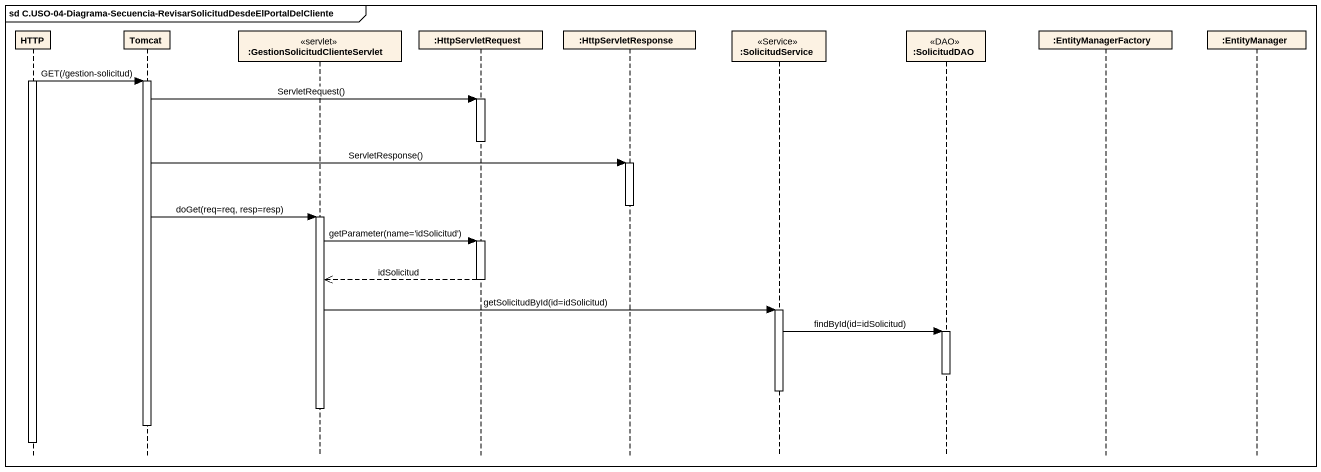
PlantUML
@startuml
mainframe sd C.USO-04-Diagrama-Secuencia-RevisarSolicitudDesdeElPortalDelCliente
hide footbox
participant HTTP
participant Tomcat
participant ":GestionSolicitudClienteServlet" as GestionSolicitudClienteServl <<servlet>>
participant ":HttpServletRequest" as HttpServletRequest
participant ":HttpServletResponse" as HttpServletResponse
participant ":SolicitudService" as SolicitudService <<Service>>
participant ":SolicitudDAO" as SolicitudDAO <<DAO>>
participant ":EntityManagerFactory" as EntityManagerFactory
participant ":EntityManager" as EntityManager

activate HTTP
HTTP -> Tomcat : GET(/gestion-solicitud)
activate Tomcat
Tomcat -> HttpServletRequest : ServletRequest()
activate HttpServletRequest
deactivate HttpServletRequest
Tomcat -> HttpServletResponse : ServletResponse()
activate HttpServletResponse
deactivate HttpServletResponse
Tomcat -> GestionSolicitudClienteServl : doGet(req=req, resp=resp)
activate GestionSolicitudClienteServl
GestionSolicitudClienteServl -> HttpServletRequest : getParameter(name='idSolicitud')
activate HttpServletRequest
HttpServletRequest -->> GestionSolicitudClienteServl : idSolicitud
deactivate HttpServletRequest
GestionSolicitudClienteServl -> SolicitudService : getSolicitudById(id=idSolicitud)
activate SolicitudService
SolicitudService -> SolicitudDAO : findById(id=idSolicitud)
activate SolicitudDAO
deactivate SolicitudDAO
deactivate SolicitudService
deactivate GestionSolicitudClienteServl
deactivate Tomcat
deactivate HTTP
@enduml
